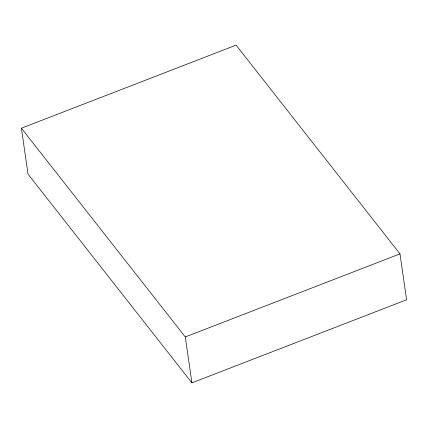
<?xml version="1.0" encoding="UTF-8"?>
<svg xmlns="http://www.w3.org/2000/svg" width="428" height="428" viewBox="0 0 428 428"><rect width="100%" height="100%" fill="white"/><g stroke="black" fill="none" stroke-linecap="round" stroke-linejoin="round"><path stroke-width="0.64" d="M21.4 128.213L236.09 45.138L399.987 253.879L406.6 299.787L191.91 382.862L28.013 174.121L21.4 128.213L185.292 336.959L191.91 382.862M185.292 336.959L399.987 253.879"/></g></svg>
